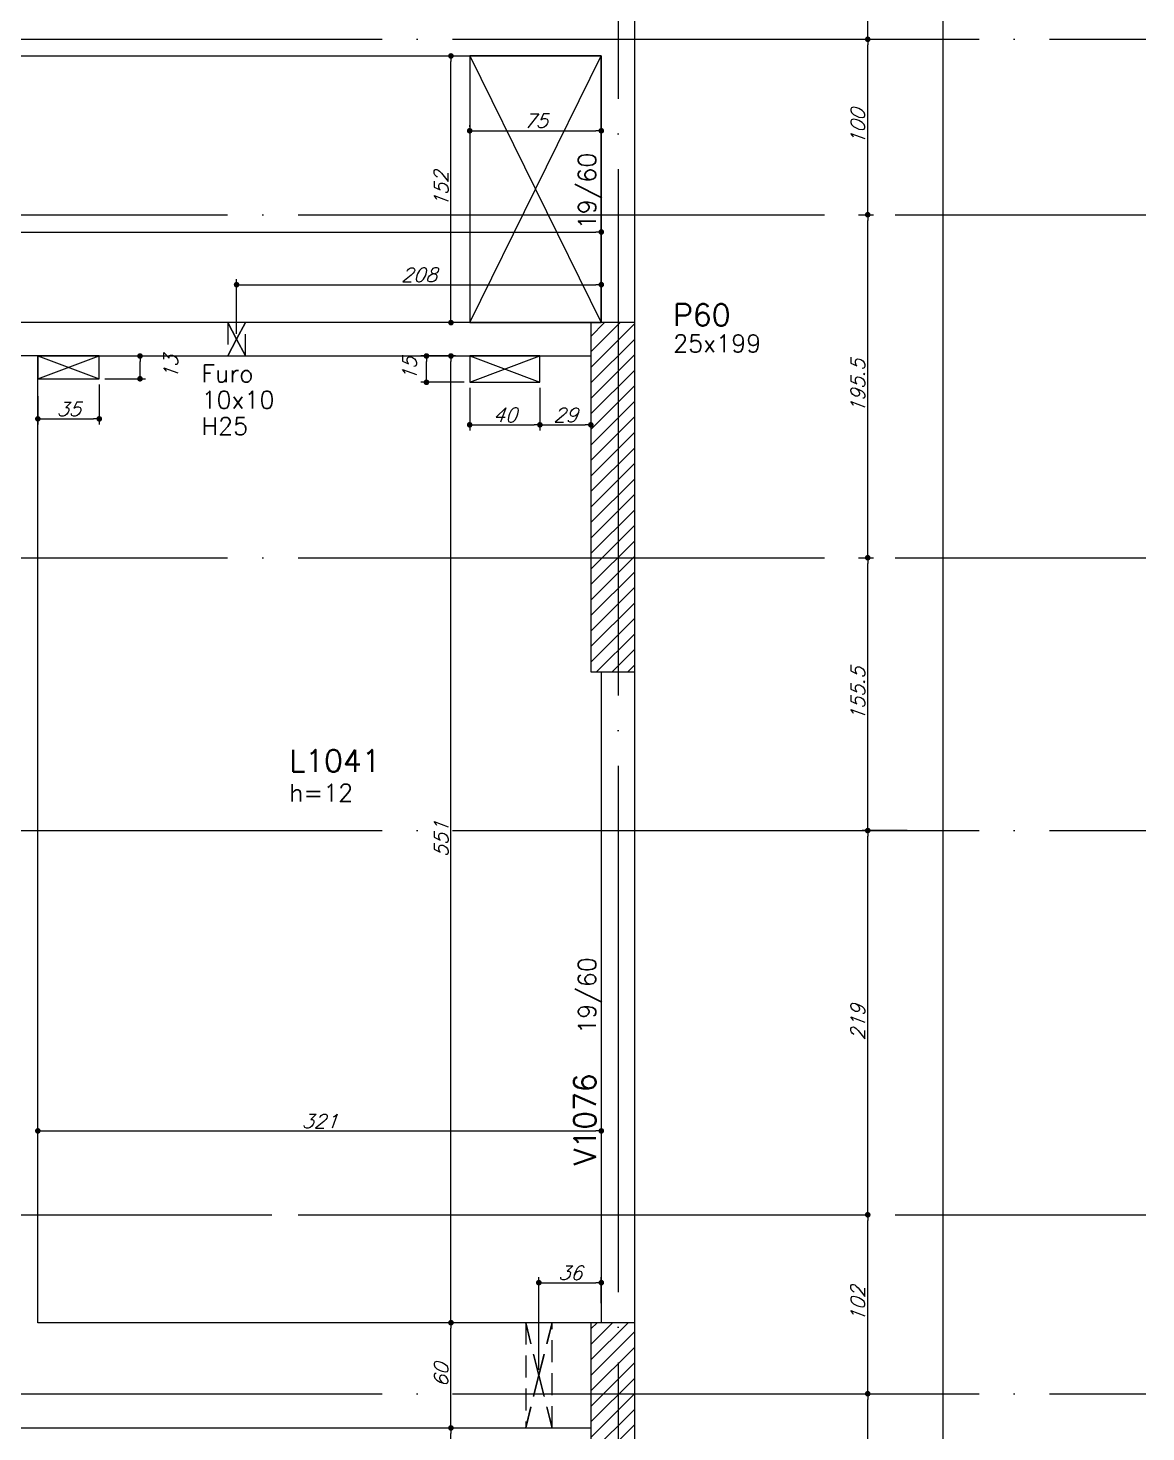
# Model space of a CAD drawing. Extents: x -4723 to 4922, y -2048 to 2452.
# Drawn here: x 2914 to 3551, y -139 to 661 of the extents above; entities that cross this region are included whole.
import ezdxf
from ezdxf.enums import TextEntityAlignment as Align

# ---------------------------------------------------------------- set-up
doc = ezdxf.new("R2010")
doc.units = 0
doc.header["$LTSCALE"] = 50
doc.header["$MEASUREMENT"] = 0
doc.linetypes.add('EIXO', pattern=[6.8, 6, -0.4, 0, -0.4])
doc.linetypes.add('HIDDEN', pattern=[0.375, 0.25, -0.125])
doc.layers.get('0').update_dxf_attribs({"linetype": 'CONTINUOUS'})
doc.layers.get('DEFPOINTS').update_dxf_attribs({"linetype": 'CONTINUOUS'})
for name, color, linetype in [('F-COTAS', 106, 'CONTINUOUS'), ('F-COTAS-FUROS', 50, 'CONTINUOUS'), ('F-EIXO', 12, 'EIXO'), ('F-FURO-PAREDE', 2, 'HIDDEN'), ('F-FURO-PAREDE-TEXTOS', 2, 'CONTINUOUS'), ('F-LAJES-DIM', 2, 'CONTINUOUS'), ('F-LAJES-NOME', 4, 'CONTINUOUS'), ('F-PILARES-DIM', 172, 'CONTINUOUS'), ('F-PILARES-HACH', 174, 'CONTINUOUS'), ('F-PILARES-NOME', 170, 'CONTINUOUS'), ('F-PILARES-S', 170, 'CONTINUOUS'), ('F-TEXTO', 6, 'CONTINUOUS'), ('F-VIGAS', 3, 'CONTINUOUS'), ('F-VIGAS-DIM', 2, 'CONTINUOUS'), ('F-VIGAS-NOME', 4, 'CONTINUOUS'), ('F-VÃO', 1, 'CONTINUOUS')]:
    doc.layers.add(name, color=color, linetype=linetype)
doc.styles.add('CP-TEXT-INCL', font='simplex.shx', dxfattribs={"oblique": 20})
doc.styles.add('MCP', font='simplex.shx')
doc.styles.add('ROMANS', font='simplex.shx')
doc.dimstyles.new('CP-COTAS-50', dxfattribs={"dimscale": 0.64, "dimtxt": 12.5, "dimasz": 5, "dimexe": 5, "dimexo": 5, "dimgap": 2.5, "dimtad": 1, "dimdec": 1, "dimdsep": 46, "dimtxsty": 'CP-TEXT-INCL', "dimblk1": 'DOT', "dimblk2": 'DOT', "dimsah": 1, "dimcen": 9, "dimclrd": 256, "dimclre": 256, "dimclrt": 256, "dimadec": 0, "dimazin": 0, "dimtfac": 1, "dimtdec": 1, "dimtmove": 2, "dimatfit": 3, "dimldrblk": 'DOT', "dimfxl": 0, "dimtolj": 1, "dimarcsym": 0})

# ---------------------------------------------------------------- blocks, each defined once
blk = doc.blocks.new('*U47')
at = {"layer": 'F-EIXO'}
blk.add_line((0, 0), (7197, 0), dxfattribs=at)
at = {"layer": 'F-TEXTO', "style": 'ROMANS'}
blk.add_attdef('EIXO', text='', height=17.5, dxfattribs=at).set_placement((-28.2072, 0), align=Align.MIDDLE_CENTER)
blk = doc.blocks.new('*U48')
at = {"layer": 'F-EIXO'}
blk.add_line((0, 0), (7285, 0), dxfattribs=at)
at = {"layer": 'F-TEXTO', "style": 'ROMANS'}
blk.add_attdef('EIXO', text='', height=17.5, dxfattribs=at).set_placement((-28.2072, 0), align=Align.MIDDLE_CENTER)
blk = doc.blocks.new('*U50')
at = {"layer": 'F-EIXO'}
blk.add_line((0, 0), (7197, 0), dxfattribs=at)
at = {"layer": 'F-TEXTO', "style": 'ROMANS'}
blk.add_attdef('EIXO', text='', height=17.5, dxfattribs=at).set_placement((-28.2072, 0), align=Align.MIDDLE_CENTER)
blk = doc.blocks.new('*U34')
at = {"layer": 'F-EIXO'}
blk.add_line((0, 0), (7285, 0), dxfattribs=at)
at = {"layer": 'F-TEXTO', "style": 'ROMANS'}
blk.add_attdef('EIXO', text='', height=17.5, dxfattribs=at).set_placement((-28.2072, 0), align=Align.MIDDLE_CENTER)
blk = doc.blocks.new('*U36')
at = {"layer": 'F-EIXO'}
blk.add_line((0, 0), (7285, 0), dxfattribs=at)
at = {"layer": 'F-TEXTO', "style": 'ROMANS'}
blk.add_attdef('EIXO', text='', height=17.5, dxfattribs=at).set_placement((-28.2072, 0), align=Align.MIDDLE_CENTER)
blk = doc.blocks.new('*U27')
at = {"layer": 'F-EIXO'}
blk.add_line((0, 0), (7285, 0), dxfattribs=at)
at = {"layer": 'F-TEXTO', "style": 'ROMANS'}
blk.add_attdef('EIXO', text='', height=17.5, dxfattribs=at).set_placement((-28.2072, 0), align=Align.MIDDLE_CENTER)
blk = doc.blocks.new('*U28')
at = {"layer": 'F-EIXO'}
blk.add_line((0, 0), (0, -2449.91), dxfattribs=at)
at = {"layer": 'F-TEXTO', "style": 'ROMANS'}
blk.add_attdef('EIXO', text='', height=17.5, rotation=360, dxfattribs=at).set_placement((0, 28.21), align=Align.MIDDLE_CENTER)
blk = doc.blocks.new('*U38')
at = {"layer": 'F-EIXO'}
blk.add_line((0, 0), (7197, 0), dxfattribs=at)
at = {"layer": 'F-TEXTO', "style": 'ROMANS'}
blk.add_attdef('EIXO', text='', height=17.5, dxfattribs=at).set_placement((-28.2072, 0), align=Align.MIDDLE_CENTER)
blk = doc.blocks.new('_DOT')
at = {"color": 0, "linetype": 'ByBlock'}
blk.add_line((-0.5, 0), (-1, 0), dxfattribs=at)
at = {"color": 0, "linetype": 'ByBlock', "const_width": 0.5}
blk.add_lwpolyline([(-0.25, 0, 1), (0.25, 0, 1)], format="xyb", close=True, dxfattribs=at)
blk = doc.blocks.new('*D71')
at = {"layer": 'DEFPOINTS', "color": 0, "linetype": 'Continuous', "transparency": 16777216}
for p in [(3262.5, 1634.5), (3435.19, 1634.5), (3259.5, -275.5)]:
    blk.add_point(p, dxfattribs=at)
at = {"layer": 'F-COTAS', "linetype": 'Continuous', "lineweight": -2, "transparency": 16777216}
for p, q in [((3265.7, 1634.5), (3438.39, 1634.5)), ((3435.19, -272.3), (3435.19, 1631.3)), ((3262.7, -275.5), (3438.39, -275.5))]:
    blk.add_line(p, q, dxfattribs=at)
at = {"layer": 'F-COTAS', "linetype": 'Continuous', "lineweight": -2, "transparency": 16777216, "xscale": 3.2, "yscale": 3.2, "zscale": 3.2}
for p, rotation in [((3435.19, 1634.5), 90), ((3435.19, -275.5), 270)]:
    blk.add_blockref('_DOT', p, dxfattribs=dict(at, rotation=rotation))
at = {"layer": 'F-COTAS', "linetype": 'Continuous', "transparency": 16777216, "insert": (3429.59, 679.5), "char_height": 8, "attachment_point": 5, "rotation": 90, "style": 'CP-TEXT-INCL'}
blk.add_mtext('\\A1;1910', dxfattribs=at)
blk = doc.blocks.new('*D72')
at = {"layer": 'DEFPOINTS', "color": 0, "linetype": 'Continuous', "transparency": 16777216}
for p in [(3385.46, -117), (3392.27, -117), (3385.46, -484.5)]:
    blk.add_point(p, dxfattribs=at)
at = {"layer": 'F-COTAS', "linetype": 'Continuous', "lineweight": -2, "transparency": 16777216}
for p, q in [((3388.66, -117), (3395.47, -117)), ((3392.27, -481.3), (3392.27, -120.2)), ((3388.66, -484.5), (3395.47, -484.5))]:
    blk.add_line(p, q, dxfattribs=at)
at = {"layer": 'F-COTAS', "linetype": 'Continuous', "lineweight": -2, "transparency": 16777216, "xscale": 3.2, "yscale": 3.2, "zscale": 3.2}
for p, rotation in [((3392.27, -117), 90), ((3392.27, -484.5), 270)]:
    blk.add_blockref('_DOT', p, dxfattribs=dict(at, rotation=rotation))
at = {"layer": 'F-COTAS', "linetype": 'Continuous', "transparency": 16777216, "insert": (3386.67, -300.75), "char_height": 8, "attachment_point": 5, "rotation": 90, "style": 'CP-TEXT-INCL'}
blk.add_mtext('\\A1;367.5', dxfattribs=at)
blk = doc.blocks.new('*D73')
at = {"layer": 'DEFPOINTS', "color": 0, "linetype": 'Continuous', "transparency": 16777216}
for p in [(3392.27, -15), (3392.27, -15), (3385.46, -117)]:
    blk.add_point(p, dxfattribs=at)
at = {"layer": 'F-COTAS', "linetype": 'Continuous', "lineweight": -2, "transparency": 16777216}
for p, q in [((3392.27, -113.8), (3392.27, -18.2)), ((3388.66, -117), (3395.47, -117))]:
    blk.add_line(p, q, dxfattribs=at)
at = {"layer": 'F-COTAS', "linetype": 'Continuous', "lineweight": -2, "transparency": 16777216, "xscale": 3.2, "yscale": 3.2, "zscale": 3.2}
for p, rotation in [((3392.27, -15), 90), ((3392.27, -117), 270)]:
    blk.add_blockref('_DOT', p, dxfattribs=dict(at, rotation=rotation))
at = {"layer": 'F-COTAS', "linetype": 'Continuous', "transparency": 16777216, "insert": (3386.67, -66), "char_height": 8, "attachment_point": 5, "rotation": 90, "style": 'CP-TEXT-INCL'}
blk.add_mtext('\\A1;102', dxfattribs=at)
blk = doc.blocks.new('*D74')
at = {"layer": 'DEFPOINTS', "color": 0, "linetype": 'Continuous', "transparency": 16777216}
for p in [(3392.27, 204), (3417.97, 204), (3392.27, -15)]:
    blk.add_point(p, dxfattribs=at)
at = {"layer": 'F-COTAS', "linetype": 'Continuous', "lineweight": -2, "transparency": 16777216}
for p, q in [((3414.77, 204), (3389.07, 204)), ((3392.27, -11.8), (3392.27, 200.8))]:
    blk.add_line(p, q, dxfattribs=at)
at = {"layer": 'F-COTAS', "linetype": 'Continuous', "lineweight": -2, "transparency": 16777216, "xscale": 3.2, "yscale": 3.2, "zscale": 3.2}
for p, rotation in [((3392.27, 204), 90), ((3392.27, -15), 270)]:
    blk.add_blockref('_DOT', p, dxfattribs=dict(at, rotation=rotation))
at = {"layer": 'F-COTAS', "linetype": 'Continuous', "transparency": 16777216, "insert": (3386.67, 94.5), "char_height": 8, "attachment_point": 5, "rotation": 90, "style": 'CP-TEXT-INCL'}
blk.add_mtext('\\A1;219', dxfattribs=at)
blk = doc.blocks.new('*D75')
at = {"layer": 'DEFPOINTS', "color": 0, "linetype": 'Continuous', "transparency": 16777216}
for p in [(3383.74, 359.5), (3392.27, 359.5), (3417.97, 204)]:
    blk.add_point(p, dxfattribs=at)
at = {"layer": 'F-COTAS', "linetype": 'Continuous', "lineweight": -2, "transparency": 16777216}
for p, q in [((3386.94, 359.5), (3395.47, 359.5)), ((3392.27, 207.2), (3392.27, 356.3)), ((3414.77, 204), (3389.07, 204))]:
    blk.add_line(p, q, dxfattribs=at)
at = {"layer": 'F-COTAS', "linetype": 'Continuous', "lineweight": -2, "transparency": 16777216, "xscale": 3.2, "yscale": 3.2, "zscale": 3.2}
for p, rotation in [((3392.27, 359.5), 90), ((3392.27, 204), 270)]:
    blk.add_blockref('_DOT', p, dxfattribs=dict(at, rotation=rotation))
at = {"layer": 'F-COTAS', "linetype": 'Continuous', "transparency": 16777216, "insert": (3386.67, 281.75), "char_height": 8, "attachment_point": 5, "rotation": 90, "style": 'CP-TEXT-INCL'}
blk.add_mtext('\\A1;155.5', dxfattribs=at)
blk = doc.blocks.new('*D76')
at = {"layer": 'DEFPOINTS', "color": 0, "linetype": 'Continuous', "transparency": 16777216}
for p in [(3383.74, 555), (3392.27, 555), (3383.74, 359.5)]:
    blk.add_point(p, dxfattribs=at)
at = {"layer": 'F-COTAS', "linetype": 'Continuous', "lineweight": -2, "transparency": 16777216}
for p, q in [((3386.94, 555), (3395.47, 555)), ((3392.27, 362.7), (3392.27, 551.8)), ((3386.94, 359.5), (3395.47, 359.5))]:
    blk.add_line(p, q, dxfattribs=at)
at = {"layer": 'F-COTAS', "linetype": 'Continuous', "lineweight": -2, "transparency": 16777216, "xscale": 3.2, "yscale": 3.2, "zscale": 3.2}
for p, rotation in [((3392.27, 555), 90), ((3392.27, 359.5), 270)]:
    blk.add_blockref('_DOT', p, dxfattribs=dict(at, rotation=rotation))
at = {"layer": 'F-COTAS', "linetype": 'Continuous', "transparency": 16777216, "insert": (3386.67, 457.25), "char_height": 8, "attachment_point": 5, "rotation": 90, "style": 'CP-TEXT-INCL'}
blk.add_mtext('\\A1;195.5', dxfattribs=at)
blk = doc.blocks.new('*D77')
at = {"layer": 'DEFPOINTS', "color": 0, "linetype": 'Continuous', "transparency": 16777216}
for p in [(3383.74, 655), (3392.27, 655), (3383.74, 555)]:
    blk.add_point(p, dxfattribs=at)
at = {"layer": 'F-COTAS', "linetype": 'Continuous', "lineweight": -2, "transparency": 16777216}
for p, q in [((3386.94, 655), (3395.47, 655)), ((3392.27, 558.2), (3392.27, 651.8)), ((3386.94, 555), (3395.47, 555))]:
    blk.add_line(p, q, dxfattribs=at)
at = {"layer": 'F-COTAS', "linetype": 'Continuous', "lineweight": -2, "transparency": 16777216, "xscale": 3.2, "yscale": 3.2, "zscale": 3.2}
for p, rotation in [((3392.27, 655), 90), ((3392.27, 555), 270)]:
    blk.add_blockref('_DOT', p, dxfattribs=dict(at, rotation=rotation))
at = {"layer": 'F-COTAS', "linetype": 'Continuous', "transparency": 16777216, "insert": (3386.67, 605), "char_height": 8, "attachment_point": 5, "rotation": 90, "style": 'CP-TEXT-INCL'}
blk.add_mtext('\\A1;100', dxfattribs=at)
blk = doc.blocks.new('*D78')
at = {"layer": 'DEFPOINTS', "color": 0, "linetype": 'Continuous', "transparency": 16777216}
for p in [(3383.74, 874), (3392.27, 874), (3383.74, 655)]:
    blk.add_point(p, dxfattribs=at)
at = {"layer": 'F-COTAS', "linetype": 'Continuous', "lineweight": -2, "transparency": 16777216}
for p, q in [((3386.94, 874), (3395.47, 874)), ((3392.27, 658.2), (3392.27, 870.8)), ((3386.94, 655), (3395.47, 655))]:
    blk.add_line(p, q, dxfattribs=at)
at = {"layer": 'F-COTAS', "linetype": 'Continuous', "lineweight": -2, "transparency": 16777216, "xscale": 3.2, "yscale": 3.2, "zscale": 3.2}
for p, rotation in [((3392.27, 874), 90), ((3392.27, 655), 270)]:
    blk.add_blockref('_DOT', p, dxfattribs=dict(at, rotation=rotation))
at = {"layer": 'F-COTAS', "linetype": 'Continuous', "transparency": 16777216, "insert": (3386.67, 764.5), "char_height": 8, "attachment_point": 5, "rotation": 90, "style": 'CP-TEXT-INCL'}
blk.add_mtext('\\A1;219', dxfattribs=at)
blk = doc.blocks.new('*D208')
at = {"layer": 'DEFPOINTS', "color": 0, "linetype": 'Continuous', "transparency": 16777216}
for p in [(3154.84, -136.5), (3154.84, -136.5), (3154.84, -235.5)]:
    blk.add_point(p, dxfattribs=at)
at = {"layer": 'F-COTAS', "linetype": 'Continuous', "lineweight": -2, "transparency": 16777216}
blk.add_line((3154.84, -232.3), (3154.84, -139.7), dxfattribs=at)
at = {"layer": 'F-COTAS', "linetype": 'Continuous', "lineweight": -2, "transparency": 16777216, "xscale": 3.2, "yscale": 3.2, "zscale": 3.2}
for p, rotation in [((3154.84, -136.5), 90), ((3154.84, -235.5), 270)]:
    blk.add_blockref('_DOT', p, dxfattribs=dict(at, rotation=rotation))
at = {"layer": 'F-COTAS', "linetype": 'Continuous', "transparency": 16777216, "insert": (3149.24, -186), "char_height": 8, "attachment_point": 5, "rotation": 90, "style": 'CP-TEXT-INCL'}
blk.add_mtext('\\A1;99', dxfattribs=at)
blk = doc.blocks.new('*D209')
at = {"layer": 'DEFPOINTS', "color": 0, "linetype": 'Continuous', "transparency": 16777216}
for p in [(3154.84, -76.5), (3154.84, -76.5), (3154.84, -136.5)]:
    blk.add_point(p, dxfattribs=at)
at = {"layer": 'F-COTAS', "linetype": 'Continuous', "lineweight": -2, "transparency": 16777216}
blk.add_line((3154.84, -133.3), (3154.84, -79.7), dxfattribs=at)
at = {"layer": 'F-COTAS', "linetype": 'Continuous', "lineweight": -2, "transparency": 16777216, "xscale": 3.2, "yscale": 3.2, "zscale": 3.2}
for p, rotation in [((3154.84, -76.5), 90), ((3154.84, -136.5), 270)]:
    blk.add_blockref('_DOT', p, dxfattribs=dict(at, rotation=rotation))
at = {"layer": 'F-COTAS', "linetype": 'Continuous', "transparency": 16777216, "insert": (3149.24, -106.5), "char_height": 8, "attachment_point": 5, "rotation": 90, "style": 'CP-TEXT-INCL'}
blk.add_mtext('\\A1;60', dxfattribs=at)
blk = doc.blocks.new('*D210')
at = {"layer": 'DEFPOINTS', "color": 0, "linetype": 'Continuous', "transparency": 16777216}
for p in [(3154.84, 474.5), (3154.84, 474.5), (3154.84, -76.5)]:
    blk.add_point(p, dxfattribs=at)
at = {"layer": 'F-COTAS', "linetype": 'Continuous', "lineweight": -2, "transparency": 16777216}
blk.add_line((3154.84, -73.3), (3154.84, 471.3), dxfattribs=at)
at = {"layer": 'F-COTAS', "linetype": 'Continuous', "lineweight": -2, "transparency": 16777216, "xscale": 3.2, "yscale": 3.2, "zscale": 3.2}
for p, rotation in [((3154.84, 474.5), 90), ((3154.84, -76.5), 270)]:
    blk.add_blockref('_DOT', p, dxfattribs=dict(at, rotation=rotation))
at = {"layer": 'F-COTAS', "linetype": 'Continuous', "transparency": 16777216, "insert": (3149.24, 199), "char_height": 8, "attachment_point": 5, "rotation": 90, "style": 'CP-TEXT-INCL'}
blk.add_mtext('\\A1;551', dxfattribs=at)
blk = doc.blocks.new('*D211')
at = {"layer": 'DEFPOINTS', "color": 0, "linetype": 'Continuous', "transparency": 16777216}
for p in [(3154.84, 645.5), (3154.84, 645.5), (3154.84, 493.5)]:
    blk.add_point(p, dxfattribs=at)
at = {"layer": 'F-COTAS', "linetype": 'Continuous', "lineweight": -2, "transparency": 16777216}
blk.add_line((3154.84, 496.7), (3154.84, 642.3), dxfattribs=at)
at = {"layer": 'F-COTAS', "linetype": 'Continuous', "lineweight": -2, "transparency": 16777216, "xscale": 3.2, "yscale": 3.2, "zscale": 3.2}
for p, rotation in [((3154.84, 645.5), 90), ((3154.84, 493.5), 270)]:
    blk.add_blockref('_DOT', p, dxfattribs=dict(at, rotation=rotation))
at = {"layer": 'F-COTAS', "linetype": 'Continuous', "transparency": 16777216, "insert": (3149.24, 569.5), "char_height": 8, "attachment_point": 5, "rotation": 90, "style": 'CP-TEXT-INCL'}
blk.add_mtext('\\A1;152', dxfattribs=at)
blk = doc.blocks.new('*D251')
at = {"layer": 'DEFPOINTS', "color": 0, "linetype": 'Continuous', "transparency": 16777216}
for p in [(1295, 545.16), (3240.5, 545.16), (3240.5, 545.16)]:
    blk.add_point(p, dxfattribs=at)
at = {"layer": 'F-COTAS', "linetype": 'Continuous', "lineweight": -2, "transparency": 16777216}
blk.add_line((1298.2, 545.16), (3237.3, 545.16), dxfattribs=at)
at = {"layer": 'F-COTAS', "linetype": 'Continuous', "lineweight": -2, "transparency": 16777216, "xscale": 3.2, "yscale": 3.2, "zscale": 3.2, "rotation": 180}
blk.add_blockref('_DOT', (1295, 545.16), dxfattribs=at)
at = {"layer": 'F-COTAS', "linetype": 'Continuous', "lineweight": -2, "transparency": 16777216, "xscale": 3.2, "yscale": 3.2, "zscale": 3.2}
blk.add_blockref('_DOT', (3240.5, 545.16), dxfattribs=at)
at = {"layer": 'F-COTAS', "linetype": 'Continuous', "transparency": 16777216, "insert": (2267.75, 550.76), "char_height": 8, "attachment_point": 5, "style": 'CP-TEXT-INCL'}
blk.add_mtext('\\A1;1945.5', dxfattribs=at)
blk = doc.blocks.new('*D256')
at = {"layer": 'DEFPOINTS', "color": 0, "linetype": 'Continuous', "transparency": 16777216}
for p in [(2919.5, 32.82), (3240.5, 32.82), (3240.5, 32.82)]:
    blk.add_point(p, dxfattribs=at)
at = {"layer": 'F-COTAS', "linetype": 'Continuous', "lineweight": -2, "transparency": 16777216}
blk.add_line((2922.7, 32.82), (3237.3, 32.82), dxfattribs=at)
at = {"layer": 'F-COTAS', "linetype": 'Continuous', "lineweight": -2, "transparency": 16777216, "xscale": 3.2, "yscale": 3.2, "zscale": 3.2, "rotation": 180}
blk.add_blockref('_DOT', (2919.5, 32.82), dxfattribs=at)
at = {"layer": 'F-COTAS', "linetype": 'Continuous', "lineweight": -2, "transparency": 16777216, "xscale": 3.2, "yscale": 3.2, "zscale": 3.2}
blk.add_blockref('_DOT', (3240.5, 32.82), dxfattribs=at)
at = {"layer": 'F-COTAS', "linetype": 'Continuous', "transparency": 16777216, "insert": (3080, 38.42), "char_height": 8, "attachment_point": 5, "style": 'CP-TEXT-INCL'}
blk.add_mtext('\\A1;321', dxfattribs=at)
blk = doc.blocks.new('*U317')
at = {"layer": 'F-VÃO'}
for p, q in [((0, 0), (35, 13)), ((0, 13), (35, 0))]:
    blk.add_line(p, q, dxfattribs=at)
at = {"layer": 'F-VÃO', "color": 3}
blk.add_lwpolyline([(0, 0), (35, 0), (35, 13), (0, 13)], close=True, dxfattribs=at)
blk = doc.blocks.new('*U320')
at = {"layer": 'F-VÃO'}
for p, q in [((0, 0), (40, 15)), ((0, 15), (40, 0))]:
    blk.add_line(p, q, dxfattribs=at)
at = {"layer": 'F-VÃO', "color": 3}
blk.add_lwpolyline([(0, 0), (40, 0), (40, 15), (0, 15)], close=True, dxfattribs=at)
blk = doc.blocks.new('*D428')
at = {"layer": 'DEFPOINTS', "color": 0, "linetype": 'Continuous', "transparency": 16777216}
for p in [(2954.5, 461.5), (2919.5, 454.86), (2954.5, 438.66)]:
    blk.add_point(p, dxfattribs=at)
at = {"layer": 'F-COTAS-FUROS', "linetype": 'Continuous', "lineweight": -2, "transparency": 16777216}
for p, q in [((2954.5, 458.3), (2954.5, 435.46)), ((2919.5, 451.66), (2919.5, 435.46)), ((2922.7, 438.66), (2951.3, 438.66))]:
    blk.add_line(p, q, dxfattribs=at)
at = {"layer": 'F-COTAS-FUROS', "linetype": 'Continuous', "lineweight": -2, "transparency": 16777216, "xscale": 3.2, "yscale": 3.2, "zscale": 3.2, "rotation": 180}
blk.add_blockref('_DOT', (2919.5, 438.66), dxfattribs=at)
at = {"layer": 'F-COTAS-FUROS', "linetype": 'Continuous', "lineweight": -2, "transparency": 16777216, "xscale": 3.2, "yscale": 3.2, "zscale": 3.2}
blk.add_blockref('_DOT', (2954.5, 438.66), dxfattribs=at)
at = {"layer": 'F-COTAS-FUROS', "linetype": 'Continuous', "transparency": 16777216, "insert": (2937, 444.26), "char_height": 8, "attachment_point": 5, "style": 'CP-TEXT-INCL'}
blk.add_mtext('\\A1;35', dxfattribs=at)
blk = doc.blocks.new('*D429')
at = {"layer": 'DEFPOINTS', "color": 0, "linetype": 'Continuous', "transparency": 16777216}
for p in [(2964.68, 474.5), (2977.7, 474.5), (2954.5, 461.5)]:
    blk.add_point(p, dxfattribs=at)
at = {"layer": 'F-COTAS-FUROS', "linetype": 'Continuous', "lineweight": -2, "transparency": 16777216}
for p, q in [((2967.88, 474.5), (2980.9, 474.5)), ((2977.7, 464.7), (2977.7, 471.3)), ((2957.7, 461.5), (2980.9, 461.5))]:
    blk.add_line(p, q, dxfattribs=at)
at = {"layer": 'F-COTAS-FUROS', "linetype": 'Continuous', "lineweight": -2, "transparency": 16777216, "xscale": 3.2, "yscale": 3.2, "zscale": 3.2}
for p, rotation in [((2977.7, 474.5), 90), ((2977.7, 461.5), 270)]:
    blk.add_blockref('_DOT', p, dxfattribs=dict(at, rotation=rotation))
at = {"layer": 'F-COTAS-FUROS', "linetype": 'Continuous', "transparency": 16777216, "insert": (2995.3, 468), "char_height": 8, "attachment_point": 5, "rotation": 90, "style": 'CP-TEXT-INCL'}
blk.add_mtext('\\A1;13', dxfattribs=at)
blk = doc.blocks.new('*D430')
at = {"layer": 'DEFPOINTS', "color": 0, "linetype": 'Continuous', "transparency": 16777216}
for p in [(3140.88, 474.5), (3160.59, 474.5), (3165.5, 459.5)]:
    blk.add_point(p, dxfattribs=at)
at = {"layer": 'F-COTAS-FUROS', "linetype": 'Continuous', "lineweight": -2, "transparency": 16777216}
for p, q in [((3157.39, 474.5), (3137.68, 474.5)), ((3140.88, 462.7), (3140.88, 471.3)), ((3162.3, 459.5), (3137.68, 459.5))]:
    blk.add_line(p, q, dxfattribs=at)
at = {"layer": 'F-COTAS-FUROS', "linetype": 'Continuous', "lineweight": -2, "transparency": 16777216, "xscale": 3.2, "yscale": 3.2, "zscale": 3.2}
for p, rotation in [((3140.88, 474.5), 90), ((3140.88, 459.5), 270)]:
    blk.add_blockref('_DOT', p, dxfattribs=dict(at, rotation=rotation))
at = {"layer": 'F-COTAS-FUROS', "linetype": 'Continuous', "transparency": 16777216, "insert": (3131.28, 467), "char_height": 8, "attachment_point": 5, "rotation": 90, "style": 'CP-TEXT-INCL'}
blk.add_mtext('\\A1;15', dxfattribs=at)
blk = doc.blocks.new('*D431')
at = {"layer": 'DEFPOINTS', "color": 0, "linetype": 'Continuous', "transparency": 16777216}
for p in [(3165.5, 459.5), (3205.5, 459.5), (3205.5, 435.26)]:
    blk.add_point(p, dxfattribs=at)
at = {"layer": 'F-COTAS-FUROS', "linetype": 'Continuous', "lineweight": -2, "transparency": 16777216}
for p, q in [((3165.5, 456.3), (3165.5, 432.06)), ((3205.5, 456.3), (3205.5, 432.06)), ((3168.7, 435.26), (3202.3, 435.26))]:
    blk.add_line(p, q, dxfattribs=at)
at = {"layer": 'F-COTAS-FUROS', "linetype": 'Continuous', "lineweight": -2, "transparency": 16777216, "xscale": 3.2, "yscale": 3.2, "zscale": 3.2, "rotation": 180}
blk.add_blockref('_DOT', (3165.5, 435.26), dxfattribs=at)
at = {"layer": 'F-COTAS-FUROS', "linetype": 'Continuous', "lineweight": -2, "transparency": 16777216, "xscale": 3.2, "yscale": 3.2, "zscale": 3.2}
blk.add_blockref('_DOT', (3205.5, 435.26), dxfattribs=at)
at = {"layer": 'F-COTAS-FUROS', "linetype": 'Continuous', "transparency": 16777216, "insert": (3185.5, 440.86), "char_height": 8, "attachment_point": 5, "style": 'CP-TEXT-INCL'}
blk.add_mtext('\\A1;40', dxfattribs=at)
blk = doc.blocks.new('*D432')
at = {"layer": 'DEFPOINTS', "color": 0, "linetype": 'Continuous', "transparency": 16777216}
for p in [(3205.5, 459.5), (3234.5, 459.5), (3234.5, 435.26)]:
    blk.add_point(p, dxfattribs=at)
at = {"layer": 'F-COTAS-FUROS', "linetype": 'Continuous', "lineweight": -2, "transparency": 16777216}
for p, q in [((3205.5, 456.3), (3205.5, 432.06)), ((3234.5, 456.3), (3234.5, 432.06)), ((3208.7, 435.26), (3231.3, 435.26))]:
    blk.add_line(p, q, dxfattribs=at)
at = {"layer": 'F-COTAS-FUROS', "linetype": 'Continuous', "lineweight": -2, "transparency": 16777216, "xscale": 3.2, "yscale": 3.2, "zscale": 3.2, "rotation": 180}
blk.add_blockref('_DOT', (3205.5, 435.26), dxfattribs=at)
at = {"layer": 'F-COTAS-FUROS', "linetype": 'Continuous', "lineweight": -2, "transparency": 16777216, "xscale": 3.2, "yscale": 3.2, "zscale": 3.2}
blk.add_blockref('_DOT', (3234.5, 435.26), dxfattribs=at)
at = {"layer": 'F-COTAS-FUROS', "linetype": 'Continuous', "transparency": 16777216, "insert": (3220, 440.86), "char_height": 8, "attachment_point": 5, "style": 'CP-TEXT-INCL'}
blk.add_mtext('\\A1;29', dxfattribs=at)
blk = doc.blocks.new('*D526')
at = {"layer": 'DEFPOINTS', "color": 0, "linetype": 'Continuous', "transparency": 16777216}
for p in [(3240.5, -53.7), (3240.5, -68.56), (3204.9, -106.5)]:
    blk.add_point(p, dxfattribs=at)
at = {"layer": 'F-COTAS-FUROS', "linetype": 'Continuous', "lineweight": -2, "transparency": 16777216}
for p, q in [((3204.9, -103.3), (3204.9, -50.5)), ((3208.1, -53.7), (3237.3, -53.7)), ((3240.5, -65.36), (3240.5, -50.5))]:
    blk.add_line(p, q, dxfattribs=at)
at = {"layer": 'F-COTAS-FUROS', "linetype": 'Continuous', "lineweight": -2, "transparency": 16777216, "xscale": 3.2, "yscale": 3.2, "zscale": 3.2, "rotation": 180}
blk.add_blockref('_DOT', (3204.9, -53.7), dxfattribs=at)
at = {"layer": 'F-COTAS-FUROS', "linetype": 'Continuous', "lineweight": -2, "transparency": 16777216, "xscale": 3.2, "yscale": 3.2, "zscale": 3.2}
blk.add_blockref('_DOT', (3240.5, -53.7), dxfattribs=at)
at = {"layer": 'F-COTAS-FUROS', "linetype": 'Continuous', "transparency": 16777216, "insert": (3222.7, -48.1), "char_height": 8, "attachment_point": 5, "style": 'CP-TEXT-INCL'}
blk.add_mtext('\\A1;36', dxfattribs=at)
blk = doc.blocks.new('*D555')
at = {"layer": 'DEFPOINTS', "color": 0, "linetype": 'Continuous', "transparency": 16777216}
for p in [(3240.5, 515.13), (3240.5, 501.41), (3032.73, 484)]:
    blk.add_point(p, dxfattribs=at)
at = {"layer": 'F-COTAS-FUROS', "linetype": 'Continuous', "lineweight": -2, "transparency": 16777216}
for p, q in [((3032.73, 487.2), (3032.73, 518.33)), ((3035.93, 515.13), (3237.3, 515.13)), ((3240.5, 504.61), (3240.5, 518.33))]:
    blk.add_line(p, q, dxfattribs=at)
at = {"layer": 'F-COTAS-FUROS', "linetype": 'Continuous', "lineweight": -2, "transparency": 16777216, "xscale": 3.2, "yscale": 3.2, "zscale": 3.2, "rotation": 180}
blk.add_blockref('_DOT', (3032.73, 515.13), dxfattribs=at)
at = {"layer": 'F-COTAS-FUROS', "linetype": 'Continuous', "lineweight": -2, "transparency": 16777216, "xscale": 3.2, "yscale": 3.2, "zscale": 3.2}
blk.add_blockref('_DOT', (3240.5, 515.13), dxfattribs=at)
at = {"layer": 'F-COTAS-FUROS', "linetype": 'Continuous', "transparency": 16777216, "insert": (3136.61, 520.73), "char_height": 8, "attachment_point": 5, "style": 'CP-TEXT-INCL'}
blk.add_mtext('\\A1;208', dxfattribs=at)
blk = doc.blocks.new('*U556')
at = {"layer": 'F-VÃO'}
for p, q in [((0, 0), (75, 152)), ((0, 152), (75, 0))]:
    blk.add_line(p, q, dxfattribs=at)
at = {"layer": 'F-VÃO', "color": 3}
blk.add_lwpolyline([(0, 0), (75, 0), (75, 152), (0, 152)], close=True, dxfattribs=at)
blk = doc.blocks.new('*D559')
at = {"layer": 'DEFPOINTS', "color": 0, "linetype": 'Continuous', "transparency": 16777216}
for p in [(3165.5, 601.96), (3240.5, 602.86), (3240.5, 601.96)]:
    blk.add_point(p, dxfattribs=at)
at = {"layer": 'F-COTAS-FUROS', "linetype": 'Continuous', "lineweight": -2, "transparency": 16777216}
for p, q in [((3165.5, 605.16), (3165.5, 606.06)), ((3168.7, 602.86), (3237.3, 602.86)), ((3240.5, 605.16), (3240.5, 606.06))]:
    blk.add_line(p, q, dxfattribs=at)
at = {"layer": 'F-COTAS-FUROS', "linetype": 'Continuous', "lineweight": -2, "transparency": 16777216, "xscale": 3.2, "yscale": 3.2, "zscale": 3.2, "rotation": 180}
blk.add_blockref('_DOT', (3165.5, 602.86), dxfattribs=at)
at = {"layer": 'F-COTAS-FUROS', "linetype": 'Continuous', "lineweight": -2, "transparency": 16777216, "xscale": 3.2, "yscale": 3.2, "zscale": 3.2}
blk.add_blockref('_DOT', (3240.5, 602.86), dxfattribs=at)
at = {"layer": 'F-COTAS-FUROS', "linetype": 'Continuous', "transparency": 16777216, "insert": (3203, 608.46), "char_height": 8, "attachment_point": 5, "style": 'CP-TEXT-INCL'}
blk.add_mtext('\\A1;75', dxfattribs=at)

msp = doc.modelspace()

# ---------------------------------------------------------------- hatches: boundary and pattern name
at = {"layer": 'F-PILARES-HACH', "linetype": 'Continuous'}
h = msp.add_hatch(dxfattribs=at)
h.set_pattern_fill('ANSI31', color=256, scale=50, style=0)
h.paths.add_polyline_path([(3234.5, 294.5), (3259.5, 294.5), (3259.5, 493.5), (3234.5, 493.5)], flags=16)
h = msp.add_hatch(dxfattribs=at)
h.set_pattern_fill('ANSI31', color=256, scale=50, style=0)
h.paths.add_polyline_path([(3234.5, -275.5), (3259.5, -275.5), (3259.5, -76.5), (3234.5, -76.5)], flags=16)

# ---------------------------------------------------------------- linework, layer by layer
at = {"layer": 'F-EIXO'}
msp.add_line((-3709.08918, -15), (3550.57229, -15), dxfattribs=at)
at = {"layer": 'F-FURO-PAREDE'}
for points in [[(3032.72724, 484), (3027.72724, 474.5), (3037.72724, 474.5), (3032.72724, 484), (3037.72724, 474.5), (3037.72724, 493.5), (3032.72724, 484), (3037.72724, 493.5), (3027.72724, 493.5), (3032.72724, 484), (3027.72724, 493.5), (3027.72724, 474.5), (3032.72724, 484)], [(3204.9, -106.5), (3197.4, -136.5), (3212.4, -136.5), (3204.9, -106.5), (3212.4, -136.5), (3212.4, -76.5), (3204.9, -106.5), (3212.4, -76.5), (3197.4, -76.5), (3204.9, -106.5), (3197.4, -76.5), (3197.4, -136.5), (3204.9, -106.5)]]:
    msp.add_lwpolyline(points, dxfattribs=at)
at = {"layer": 'F-PILARES-S', "linetype": 'Continuous'}
for points in [[(3234.5, 294.5), (3259.5, 294.5), (3259.5, 493.5), (3234.5, 493.5), (3234.5, 294.5)], [(3234.5, -275.5), (3259.5, -275.5), (3259.5, -76.5), (3234.5, -76.5), (3234.5, -275.5)]]:
    msp.add_lwpolyline(points, dxfattribs=at)
at = {"layer": 'F-VIGAS'}
for points in [[(3259.5, 655), (3259.5, 769)], [(3259.5, 493.5), (3259.5, 655)], [(2582.5, 645.5), (3240.5, 645.5)], [(3240.5, 645.5), (3240.5, 493.5)], [(3234.5, 493.5), (2910, 493.5)], [(2919.5, 474.5), (2900.5, 474.5)], [(2919.5, -76.5), (2919.5, 474.5)], [(2919.5, 474.5), (3234.5, 474.5)], [(3240.5, 294.5), (3240.5, -76.5)], [(3259.5, -76.5), (3259.5, 294.5)], [(3234.5, -76.5), (2919.5, -76.5)], [(2910, -136.5), (3234.5, -136.5)]]:
    msp.add_lwpolyline(points, dxfattribs=at)

# ---------------------------------------------------------------- block references
at = {"layer": 'F-EIXO', "linetype": 'Continuous'}
for name, p in [('*U28', (3250, 1941.3568)), ('*U47', (-3646.3202, 655)), ('*U48', (-3734.2742, 555)), ('*U36', (-3734.2742, 359.5)), ('*U38', (-3646.3202, 204)), ('*U34', (-3734.2742, -15)), ('*U27', (-3734.2742, -15)), ('*U50', (-3646.3202, -117))]:
    msp.add_blockref(name, p, dxfattribs=at)
at = {"layer": 'F-VÃO', "linetype": 'Continuous'}
for name, p in [('*U556', (3165.5, 493.5)), ('*U317', (2919.5, 461.5)), ('*U320', (3165.5, 459.5))]:
    msp.add_blockref(name, p, dxfattribs=at)

# ---------------------------------------------------------------- texts
at = {"layer": 'F-FURO-PAREDE-TEXTOS', "linetype": 'Continuous', "style": 'MCP'}
for s, p in [('Furo', (3012.72724, 459.5)), ('10x10', (3012.72724, 444.5)), ('H25', (3012.72724, 429.5))]:
    msp.add_text(s, height=10, dxfattribs=at).set_placement(p)
at = {"layer": 'F-LAJES-DIM', "linetype": 'Continuous', "style": 'MCP'}
msp.add_text('h=12', height=10, dxfattribs=at).set_placement((3062.75183, 220.525))
at = {"layer": 'F-LAJES-NOME', "linetype": 'Continuous', "style": 'MCP'}
msp.add_text('L1041', height=12.5, dxfattribs=at).set_placement((3062.75183, 237.525))
at = {"layer": 'F-PILARES-DIM', "linetype": 'Continuous', "style": 'MCP'}
msp.add_text('25x199', height=10, dxfattribs=at).set_placement((3281.41267, 476.63325))
at = {"layer": 'F-PILARES-NOME', "linetype": 'Continuous', "style": 'MCP'}
msp.add_text('P60', height=12.5, dxfattribs=at).set_placement((3281.41267, 491.63325))
at = {"layer": 'F-VIGAS-DIM', "linetype": 'Continuous', "style": 'MCP'}
for p in [(3237.375, 546.67238), (3237.375, 88.12877)]:
    msp.add_text('19/60', height=10, rotation=90, dxfattribs=at).set_placement(p)
at = {"layer": 'F-VIGAS-NOME', "linetype": 'Continuous', "style": 'MCP'}
msp.add_text('V1076', height=12.5, rotation=90, dxfattribs=at).set_placement((3237.375, 13.12877))

# ---------------------------------------------------------------- dimensions: what is measured, and where the dimension line sits
at = {"layer": 'F-COTAS', "linetype": 'Continuous'}
for base, p1, p2, angle, picture, middle in [((3435.18656, 1634.5), (3259.5, -275.5), (3262.5, 1634.5), 90, '*D71', (3429.58656, 679.5)), ((3392.27058, 874), (3383.74102, 655), (3383.74102, 874), 90, '*D78', (3386.67058, 764.5)), ((3392.27058, 655), (3383.74102, 555), (3383.74102, 655), 90, '*D77', (3386.67058, 605)), ((3154.84264, 645.5), (3154.84264, 493.5), (3154.84264, 645.5), 270, '*D211', (3149.24264, 569.5)), ((3240.5, 545.15693), (1295, 545.15693), (3240.5, 545.15693), 180, '*D251', (2267.75, 550.75693)), ((3392.27058, 555), (3383.74102, 359.5), (3383.74102, 555), 90, '*D76', (3386.67058, 457.25)), ((3154.84264, 474.5), (3154.84264, -76.5), (3154.84264, 474.5), 270, '*D210', (3149.24264, 199)), ((3392.27058, 359.5), (3417.96652, 204), (3383.74102, 359.5), 90, '*D75', (3386.67058, 281.75)), ((3392.27058, 204), (3392.27058, -15), (3417.96652, 204), 90, '*D74', (3386.67058, 94.5)), ((3240.5, 32.81575), (2919.5, 32.81575), (3240.5, 32.81575), 180, '*D256', (3080, 38.41575)), ((3392.27058, -15), (3385.45766, -117), (3392.27058, -15), 90, '*D73', (3386.67058, -66)), ((3154.84264, -76.5), (3154.84264, -136.5), (3154.84264, -76.5), 270, '*D209', (3149.24264, -106.5)), ((3392.27058, -117), (3385.45766, -484.5), (3385.45766, -117), 90, '*D72', (3386.67058, -300.75)), ((3154.84264, -136.5), (3154.84264, -235.5), (3154.84264, -136.5), 270, '*D208', (3149.24264, -186))]:
    dim = msp.add_linear_dim(base=base, p1=p1, p2=p2, angle=angle, dimstyle='CP-COTAS-50', dxfattribs=at)
    dim.commit()
    dim.dimension.update_dxf_attribs({"geometry": picture, "text_midpoint": middle})
at = {"layer": 'F-COTAS-FUROS', "linetype": 'Continuous'}
for base, p1, p2, picture, middle in [((3240.5, 602.85592), (3165.5, 601.9579), (3240.5, 601.9579), '*D559', (3203, 608.45592)), ((3240.5, 515.13042), (3032.72724, 484), (3240.5, 501.40709), '*D555', (3136.61362, 520.73042)), ((2954.5, 438.65799), (2919.5, 454.85886), (2954.5, 461.5), '*D428', (2937, 444.25799)), ((3205.5, 435.2574), (3165.5, 459.5), (3205.5, 459.5), '*D431', (3185.5, 440.8574)), ((3234.5, 435.2574), (3205.5, 459.5), (3234.5, 459.5), '*D432', (3220, 440.8574)), ((3240.5, -53.70009), (3204.9, -106.5), (3240.5, -68.56051), '*D526', (3222.7, -48.10009))]:
    dim = msp.add_linear_dim(base=base, p1=p1, p2=p2, dimstyle='CP-COTAS-50', override={"dimdec": 0, "dimfxl": 7.5}, dxfattribs=at)
    dim.commit()
    dim.dimension.update_dxf_attribs({"geometry": picture, "text_midpoint": middle})
for base, p1, p2, picture, middle in [((2977.7016, 474.5), (2954.5, 461.5), (2964.68124, 474.5), '*D429', (2995.3016, 468)), ((3140.8763, 474.5), (3165.5, 459.5), (3160.59128, 474.5), '*D430', (3131.2763, 467))]:
    dim = msp.add_linear_dim(base=base, p1=p1, p2=p2, angle=90, dimstyle='CP-COTAS-50', override={"dimdec": 0, "dimfxl": 7.5}, dxfattribs=at)
    dim.commit()
    dim.dimension.update_dxf_attribs({"geometry": picture, "text_midpoint": middle})

doc.saveas('drawing.dxf')
